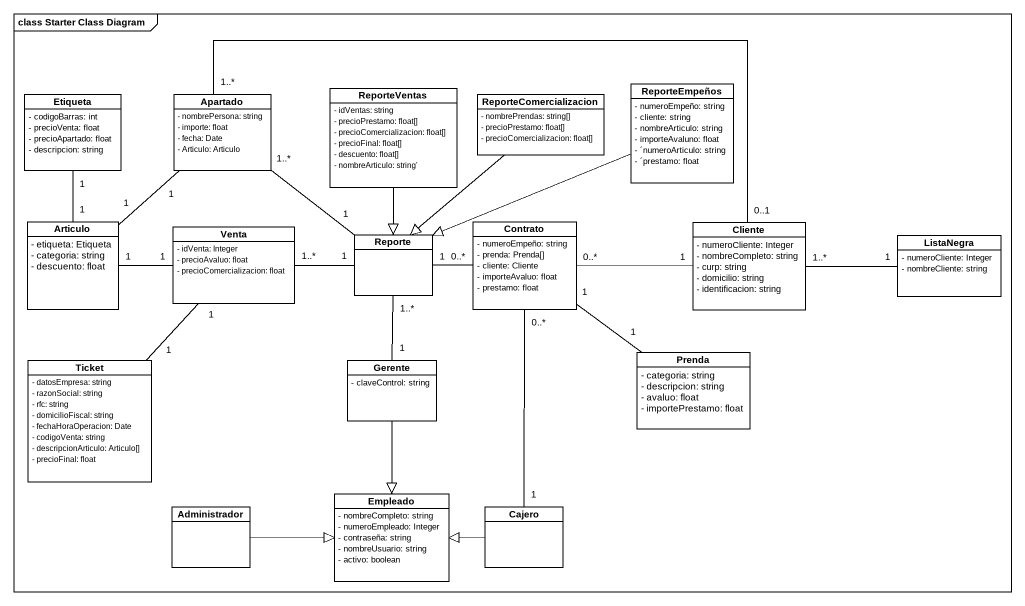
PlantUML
@startuml
mainframe class Starter Class Diagram
hide circle
hide empty members
skinparam classAttributeIconSize 0
class ReporteVentas {
  - idVentas: string
  - precioPrestamo: float[]
  - precioComercializacion: float[]
  - precioFinal: float[]
  - descuento: float[]
  - nombreArticulo: string'
}
class ReporteEmpeños {
  - numeroEmpeño: string
  - cliente: string
  - nombreArticulo: string
  - importeAvaluno: float
  - ´numeroArticulo: string
  - ´prestamo: float
}
class Etiqueta {
  - codigoBarras: int
  - precioVenta: float
  - precioApartado: float
  - descripcion: string
}
class Apartado {
  - nombrePersona: string
  - importe: float
  - fecha: Date
  - Articulo: Articulo
}
class ReporteComercializacion {
  - nombrePrendas: string[]
  - precioPrestamo: float[]
  - precioComercializacion: float[]
}
class Articulo {
  - etiqueta: Etiqueta
  - categoria: string
  - descuento: float
}
class Venta {
  - idVenta: Integer
  - precioAvaluo: float
  - precioComercializacion: float
}
class Reporte
class Contrato {
  - numeroEmpeño: string
  - prenda: Prenda[]
  - cliente: Cliente
  - importeAvaluo: float
  - prestamo: float
}
class Cliente {
  - numeroCliente: Integer
  - nombreCompleto: string
  - curp: string
  - domicilio: string
  - identificacion: string
}
class ListaNegra {
  - numeroCliente: Integer
  - nombreCliente: string
}
class Ticket {
  - datosEmpresa: string
  - razonSocial: string
  - rfc: string
  - domicilioFiscal: string
  - fechaHoraOperacion: Date
  - codigoVenta: string
  - descripcionArticulo: Articulo[]
  - precioFinal: float
}
class Gerente {
  - claveControl: string
}
class Prenda {
  - categoria: string
  - descripcion: string
  - avaluo: float
  - importePrestamo: float
}
class Administrador
class Empleado {
  - nombreCompleto: string
  - numeroEmpleado: Integer
  - contraseña: string
  - nombreUsuario: string
  - activo: boolean
}
class Cajero
ReporteVentas --|> Reporte
ReporteEmpeños -left-|> Reporte
Etiqueta "1" -- "1" Articulo
Apartado "1" -- "1" Articulo
Apartado "1..*" -- "1" Reporte
Apartado "1..*" -right- "0..1" Cliente
ReporteComercializacion --|> Reporte
Articulo "1" -right- "1" Venta
Venta "1..*" -right- "1" Reporte
Venta "1" -- "1" Ticket
Contrato "0..*" -left- "1" Reporte
Contrato "1" -- "1" Prenda
Cliente "1" -left- "0..*" Contrato
Cliente "1..*" -right- "1" ListaNegra
Gerente "1" -up- "1..*" Reporte
Gerente --|> Empleado
Administrador -right-|> Empleado
Cajero "1" -up- "0..*" Contrato
Cajero -left-|> Empleado
@enduml
